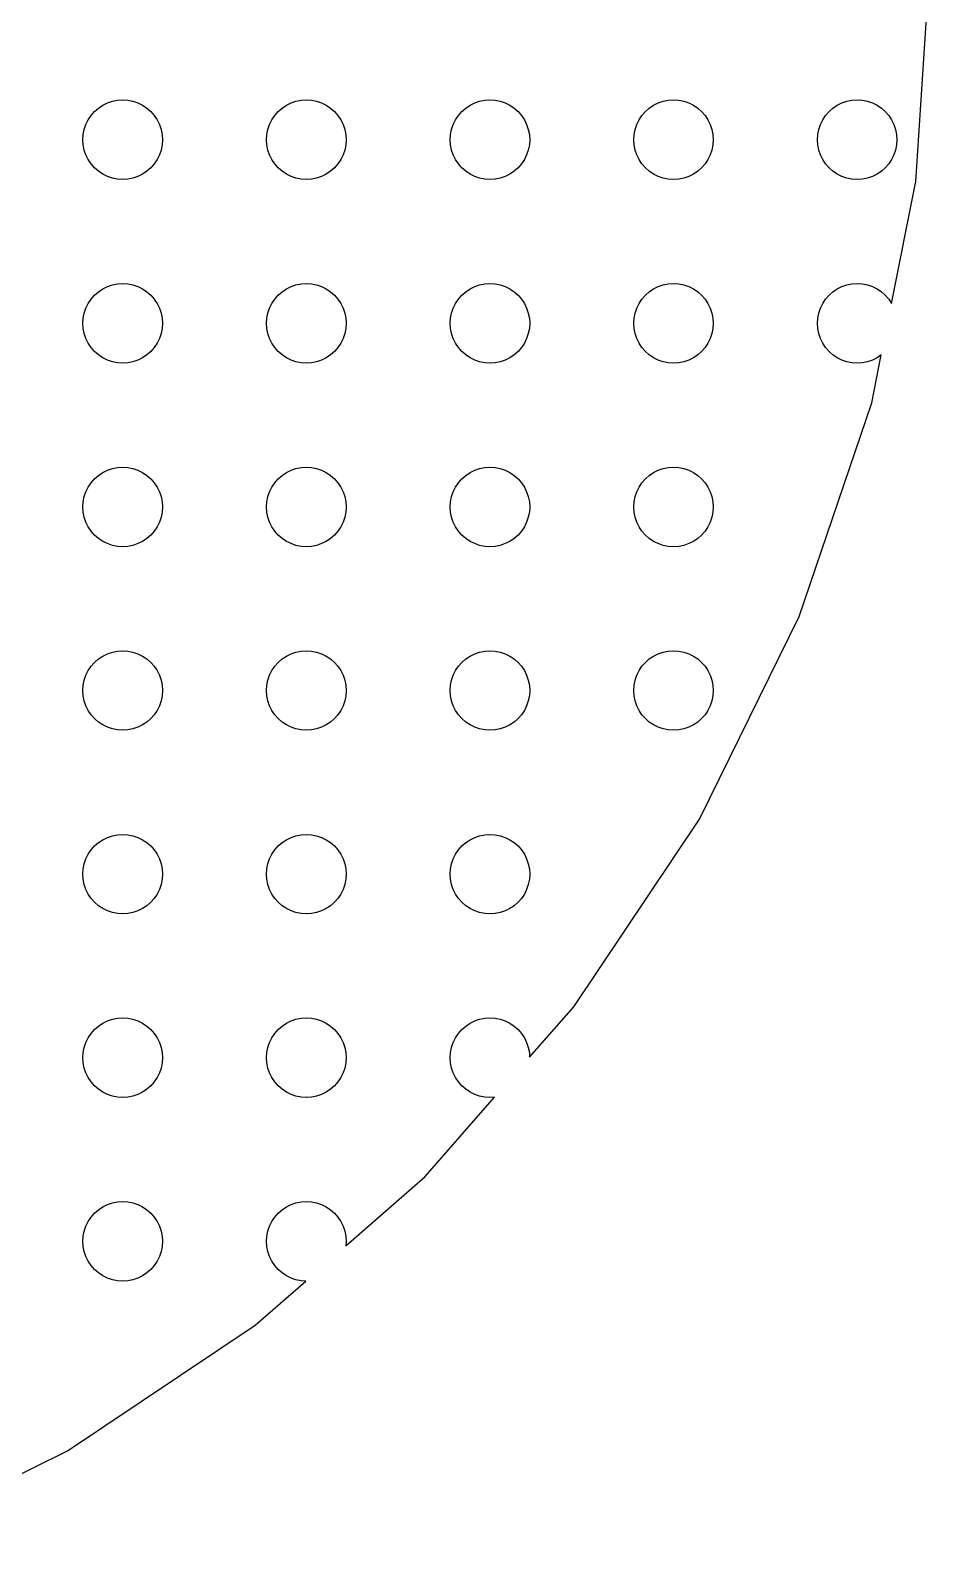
# Model space of a CAD drawing. Header units: metres. Extents: x -141 to 141, y -141 to 141.
# Drawn here: x 67.5 to 141, y -130.3 to -6.1 of the extents above; entities that cross this region are included whole.
import ezdxf

# ---------------------------------------------------------------- set-up
doc = ezdxf.new("R2010")
doc.units = ezdxf.units.M

msp = doc.modelspace()

# ---------------------------------------------------------------- linework, layer by layer
for p, q in [((139.794, -18.4042), (141, 0)), ((73.0215, -12.4216), (73.375, -12.1854)), ((73.375, -12.1854), (73.7563, -11.9974)), ((73.7563, -11.9974), (74.1588, -11.8607)), ((74.1588, -11.8607), (74.5758, -11.7778)), ((74.5758, -11.7778), (75, -11.75)), ((75, -11.75), (75.4242, -11.7778)), ((75.4242, -11.7778), (75.8412, -11.8607)), ((75.8412, -11.8607), (76.2437, -11.9974)), ((76.2437, -11.9974), (76.625, -12.1854)), ((76.625, -12.1854), (76.9785, -12.4216)), ((88.0215, -12.4216), (88.375, -12.1854)), ((88.375, -12.1854), (88.7563, -11.9974)), ((88.7563, -11.9974), (89.1588, -11.8607)), ((89.1588, -11.8607), (89.5758, -11.7778)), ((89.5758, -11.7778), (90, -11.75)), ((90, -11.75), (90.4242, -11.7778)), ((90.4242, -11.7778), (90.8412, -11.8607)), ((90.8412, -11.8607), (91.2437, -11.9974)), ((91.2437, -11.9974), (91.625, -12.1854)), ((91.625, -12.1854), (91.9785, -12.4216)), ((103.022, -12.4216), (103.375, -12.1854)), ((103.375, -12.1854), (103.756, -11.9974)), ((103.756, -11.9974), (104.159, -11.8607)), ((104.159, -11.8607), (104.576, -11.7778)), ((104.576, -11.7778), (105, -11.75)), ((105, -11.75), (105.424, -11.7778)), ((105.424, -11.7778), (105.841, -11.8607)), ((105.841, -11.8607), (106.244, -11.9974)), ((106.244, -11.9974), (106.625, -12.1854)), ((106.625, -12.1854), (106.978, -12.4216)), ((118.022, -12.4216), (118.375, -12.1854)), ((118.375, -12.1854), (118.756, -11.9974)), ((118.756, -11.9974), (119.159, -11.8607)), ((119.159, -11.8607), (119.576, -11.7778)), ((119.576, -11.7778), (120, -11.75)), ((120, -11.75), (120.424, -11.7778)), ((120.424, -11.7778), (120.841, -11.8607)), ((120.841, -11.8607), (121.244, -11.9974)), ((121.244, -11.9974), (121.625, -12.1854)), ((121.625, -12.1854), (121.978, -12.4216)), ((133.022, -12.4216), (133.375, -12.1854)), ((133.375, -12.1854), (133.756, -11.9974)), ((133.756, -11.9974), (134.159, -11.8607)), ((134.159, -11.8607), (134.576, -11.7778)), ((134.576, -11.7778), (135, -11.75)), ((135, -11.75), (135.424, -11.7778)), ((135.424, -11.7778), (135.841, -11.8607)), ((135.841, -11.8607), (136.244, -11.9974)), ((136.244, -11.9974), (136.625, -12.1854)), ((136.625, -12.1854), (136.978, -12.4216)), ((71.9974, -13.7563), (72.1854, -13.375)), ((72.1854, -13.375), (72.4216, -13.0215)), ((72.4216, -13.0215), (72.7019, -12.7019)), ((72.7019, -12.7019), (73.0215, -12.4216)), ((76.9785, -12.4216), (77.2981, -12.7019)), ((77.2981, -12.7019), (77.5784, -13.0215)), ((77.5784, -13.0215), (77.8146, -13.375)), ((77.8146, -13.375), (78.0026, -13.7563)), ((86.9974, -13.7563), (87.1854, -13.375)), ((87.1854, -13.375), (87.4216, -13.0215)), ((87.4216, -13.0215), (87.7019, -12.7019)), ((87.7019, -12.7019), (88.0215, -12.4216)), ((91.9785, -12.4216), (92.2981, -12.7019)), ((92.2981, -12.7019), (92.5784, -13.0215)), ((92.5784, -13.0215), (92.8146, -13.375)), ((92.8146, -13.375), (93.0026, -13.7563)), ((101.997, -13.7563), (102.185, -13.375)), ((102.185, -13.375), (102.422, -13.0215)), ((102.422, -13.0215), (102.702, -12.7019)), ((102.702, -12.7019), (103.022, -12.4216)), ((106.978, -12.4216), (107.298, -12.7019)), ((107.298, -12.7019), (107.578, -13.0215)), ((107.578, -13.0215), (107.815, -13.375)), ((107.815, -13.375), (108.003, -13.7563)), ((116.997, -13.7563), (117.185, -13.375)), ((117.185, -13.375), (117.422, -13.0215)), ((117.422, -13.0215), (117.702, -12.7019)), ((117.702, -12.7019), (118.022, -12.4216)), ((121.978, -12.4216), (122.298, -12.7019)), ((122.298, -12.7019), (122.578, -13.0215)), ((122.578, -13.0215), (122.815, -13.375)), ((122.815, -13.375), (123.003, -13.7563)), ((131.997, -13.7563), (132.185, -13.375)), ((132.185, -13.375), (132.422, -13.0215)), ((132.422, -13.0215), (132.702, -12.7019)), ((132.702, -12.7019), (133.022, -12.4216)), ((136.978, -12.4216), (137.298, -12.7019)), ((137.298, -12.7019), (137.578, -13.0215)), ((137.578, -13.0215), (137.815, -13.375)), ((137.815, -13.375), (138.003, -13.7563)), ((71.75, -15), (71.7778, -14.5758)), ((71.7778, -14.5758), (71.8607, -14.1588)), ((71.8607, -14.1588), (71.9974, -13.7563)), ((78.0026, -13.7563), (78.1393, -14.1588)), ((78.1393, -14.1588), (78.2222, -14.5758)), ((78.2222, -14.5758), (78.25, -15)), ((86.75, -15), (86.7778, -14.5758)), ((86.7778, -14.5758), (86.8607, -14.1588)), ((86.8607, -14.1588), (86.9974, -13.7563)), ((93.0026, -13.7563), (93.1393, -14.1588)), ((93.1393, -14.1588), (93.2222, -14.5758)), ((93.2222, -14.5758), (93.25, -15)), ((101.75, -15), (101.778, -14.5758)), ((101.778, -14.5758), (101.861, -14.1588)), ((101.861, -14.1588), (101.997, -13.7563)), ((108.003, -13.7563), (108.139, -14.1588)), ((108.139, -14.1588), (108.222, -14.5758)), ((108.222, -14.5758), (108.25, -15)), ((116.75, -15), (116.778, -14.5758)), ((116.778, -14.5758), (116.861, -14.1588)), ((116.861, -14.1588), (116.997, -13.7563)), ((123.003, -13.7563), (123.139, -14.1588)), ((123.139, -14.1588), (123.222, -14.5758)), ((123.222, -14.5758), (123.25, -15)), ((131.75, -15), (131.778, -14.5758)), ((131.778, -14.5758), (131.861, -14.1588)), ((131.861, -14.1588), (131.997, -13.7563)), ((138.003, -13.7563), (138.139, -14.1588)), ((138.139, -14.1588), (138.222, -14.5758)), ((138.222, -14.5758), (138.25, -15)), ((71.7778, -15.4242), (71.75, -15)), ((71.8607, -15.8412), (71.7778, -15.4242)), ((71.9974, -16.2437), (71.8607, -15.8412)), ((78.1393, -15.8412), (78.0026, -16.2437)), ((78.2222, -15.4242), (78.1393, -15.8412)), ((78.25, -15), (78.2222, -15.4242)), ((86.7778, -15.4242), (86.75, -15)), ((86.8607, -15.8412), (86.7778, -15.4242)), ((86.9974, -16.2437), (86.8607, -15.8412)), ((93.1393, -15.8412), (93.0026, -16.2437)), ((93.2222, -15.4242), (93.1393, -15.8412)), ((93.25, -15), (93.2222, -15.4242)), ((101.778, -15.4242), (101.75, -15)), ((101.861, -15.8412), (101.778, -15.4242)), ((101.997, -16.2437), (101.861, -15.8412)), ((108.139, -15.8412), (108.003, -16.2437)), ((108.222, -15.4242), (108.139, -15.8412)), ((108.25, -15), (108.222, -15.4242)), ((116.778, -15.4242), (116.75, -15)), ((116.861, -15.8412), (116.778, -15.4242)), ((116.997, -16.2437), (116.861, -15.8412)), ((123.139, -15.8412), (123.003, -16.2437)), ((123.222, -15.4242), (123.139, -15.8412)), ((123.25, -15), (123.222, -15.4242)), ((131.778, -15.4242), (131.75, -15)), ((131.861, -15.8412), (131.778, -15.4242)), ((131.997, -16.2437), (131.861, -15.8412)), ((138.139, -15.8412), (138.003, -16.2437)), ((138.222, -15.4242), (138.139, -15.8412)), ((138.25, -15), (138.222, -15.4242)), ((72.1854, -16.625), (71.9974, -16.2437)), ((72.4216, -16.9785), (72.1854, -16.625)), ((72.7019, -17.2981), (72.4216, -16.9785)), ((73.0215, -17.5784), (72.7019, -17.2981)), ((77.2981, -17.2981), (76.9785, -17.5784)), ((77.5784, -16.9785), (77.2981, -17.2981)), ((77.8146, -16.625), (77.5784, -16.9785)), ((78.0026, -16.2437), (77.8146, -16.625)), ((87.1854, -16.625), (86.9974, -16.2437)), ((87.4216, -16.9785), (87.1854, -16.625)), ((87.7019, -17.2981), (87.4216, -16.9785)), ((88.0215, -17.5784), (87.7019, -17.2981)), ((92.2981, -17.2981), (91.9785, -17.5784)), ((92.5784, -16.9785), (92.2981, -17.2981)), ((92.8146, -16.625), (92.5784, -16.9785)), ((93.0026, -16.2437), (92.8146, -16.625)), ((102.185, -16.625), (101.997, -16.2437)), ((102.422, -16.9785), (102.185, -16.625)), ((102.702, -17.2981), (102.422, -16.9785)), ((103.022, -17.5784), (102.702, -17.2981)), ((107.298, -17.2981), (106.978, -17.5784)), ((107.578, -16.9785), (107.298, -17.2981)), ((107.815, -16.625), (107.578, -16.9785)), ((108.003, -16.2437), (107.815, -16.625)), ((117.185, -16.625), (116.997, -16.2437)), ((117.422, -16.9785), (117.185, -16.625)), ((117.702, -17.2981), (117.422, -16.9785)), ((118.022, -17.5784), (117.702, -17.2981)), ((122.298, -17.2981), (121.978, -17.5784)), ((122.578, -16.9785), (122.298, -17.2981)), ((122.815, -16.625), (122.578, -16.9785)), ((123.003, -16.2437), (122.815, -16.625)), ((132.185, -16.625), (131.997, -16.2437)), ((132.422, -16.9785), (132.185, -16.625)), ((132.702, -17.2981), (132.422, -16.9785)), ((133.022, -17.5784), (132.702, -17.2981)), ((137.298, -17.2981), (136.978, -17.5784)), ((137.578, -16.9785), (137.298, -17.2981)), ((137.815, -16.625), (137.578, -16.9785)), ((138.003, -16.2437), (137.815, -16.625)), ((73.375, -17.8146), (73.0215, -17.5784)), ((73.7563, -18.0026), (73.375, -17.8146)), ((74.1588, -18.1393), (73.7563, -18.0026)), ((74.5758, -18.2222), (74.1588, -18.1393)), ((75, -18.25), (74.5758, -18.2222)), ((75.4242, -18.2222), (75, -18.25)), ((75.8412, -18.1393), (75.4242, -18.2222)), ((76.2437, -18.0026), (75.8412, -18.1393)), ((76.625, -17.8146), (76.2437, -18.0026)), ((76.9785, -17.5784), (76.625, -17.8146)), ((88.375, -17.8146), (88.0215, -17.5784)), ((88.7563, -18.0026), (88.375, -17.8146)), ((89.1588, -18.1393), (88.7563, -18.0026)), ((89.5758, -18.2222), (89.1588, -18.1393)), ((90, -18.25), (89.5758, -18.2222)), ((90.4242, -18.2222), (90, -18.25)), ((90.8412, -18.1393), (90.4242, -18.2222)), ((91.2437, -18.0026), (90.8412, -18.1393)), ((91.625, -17.8146), (91.2437, -18.0026)), ((91.9785, -17.5784), (91.625, -17.8146)), ((103.375, -17.8146), (103.022, -17.5784)), ((103.756, -18.0026), (103.375, -17.8146)), ((104.159, -18.1393), (103.756, -18.0026)), ((104.576, -18.2222), (104.159, -18.1393)), ((105, -18.25), (104.576, -18.2222)), ((105.424, -18.2222), (105, -18.25)), ((105.841, -18.1393), (105.424, -18.2222)), ((106.244, -18.0026), (105.841, -18.1393)), ((106.625, -17.8146), (106.244, -18.0026)), ((106.978, -17.5784), (106.625, -17.8146)), ((118.375, -17.8146), (118.022, -17.5784)), ((118.756, -18.0026), (118.375, -17.8146)), ((119.159, -18.1393), (118.756, -18.0026)), ((119.576, -18.2222), (119.159, -18.1393)), ((120, -18.25), (119.576, -18.2222)), ((120.424, -18.2222), (120, -18.25)), ((120.841, -18.1393), (120.424, -18.2222)), ((121.244, -18.0026), (120.841, -18.1393)), ((121.625, -17.8146), (121.244, -18.0026)), ((121.978, -17.5784), (121.625, -17.8146)), ((133.375, -17.8146), (133.022, -17.5784)), ((133.756, -18.0026), (133.375, -17.8146)), ((134.159, -18.1393), (133.756, -18.0026)), ((134.576, -18.2222), (134.159, -18.1393)), ((135, -18.25), (134.576, -18.2222)), ((135.424, -18.2222), (135, -18.25)), ((135.841, -18.1393), (135.424, -18.2222)), ((136.244, -18.0026), (135.841, -18.1393)), ((136.625, -17.8146), (136.244, -18.0026)), ((136.978, -17.5784), (136.625, -17.8146)), ((137.811, -28.3702), (139.794, -18.4042)), ((73.0215, -27.4216), (73.375, -27.1854)), ((73.375, -27.1854), (73.7563, -26.9974)), ((73.7563, -26.9974), (74.1588, -26.8607)), ((74.1588, -26.8607), (74.5758, -26.7778)), ((74.5758, -26.7778), (75, -26.75)), ((75, -26.75), (75.4242, -26.7778)), ((75.4242, -26.7778), (75.8412, -26.8607)), ((75.8412, -26.8607), (76.2437, -26.9974)), ((76.2437, -26.9974), (76.625, -27.1854)), ((76.625, -27.1854), (76.9785, -27.4216)), ((88.0215, -27.4216), (88.375, -27.1854)), ((88.375, -27.1854), (88.7563, -26.9974)), ((88.7563, -26.9974), (89.1588, -26.8607)), ((89.1588, -26.8607), (89.5758, -26.7778)), ((89.5758, -26.7778), (90, -26.75)), ((90, -26.75), (90.4242, -26.7778)), ((90.4242, -26.7778), (90.8412, -26.8607)), ((90.8412, -26.8607), (91.2437, -26.9974)), ((91.2437, -26.9974), (91.625, -27.1854)), ((91.625, -27.1854), (91.9785, -27.4216)), ((103.022, -27.4216), (103.375, -27.1854)), ((103.375, -27.1854), (103.756, -26.9974)), ((103.756, -26.9974), (104.159, -26.8607)), ((104.159, -26.8607), (104.576, -26.7778)), ((104.576, -26.7778), (105, -26.75)), ((105, -26.75), (105.424, -26.7778)), ((105.424, -26.7778), (105.841, -26.8607)), ((105.841, -26.8607), (106.244, -26.9974)), ((106.244, -26.9974), (106.625, -27.1854)), ((106.625, -27.1854), (106.978, -27.4216)), ((118.022, -27.4216), (118.375, -27.1854)), ((118.375, -27.1854), (118.756, -26.9974)), ((118.756, -26.9974), (119.159, -26.8607)), ((119.159, -26.8607), (119.576, -26.7778)), ((119.576, -26.7778), (120, -26.75)), ((120, -26.75), (120.424, -26.7778)), ((120.424, -26.7778), (120.841, -26.8607)), ((120.841, -26.8607), (121.244, -26.9974)), ((121.244, -26.9974), (121.625, -27.1854)), ((121.625, -27.1854), (121.978, -27.4216)), ((133.022, -27.4216), (133.375, -27.1854)), ((133.375, -27.1854), (133.756, -26.9974)), ((133.756, -26.9974), (134.159, -26.8607)), ((134.159, -26.8607), (134.576, -26.7778)), ((134.576, -26.7778), (135, -26.75)), ((135, -26.75), (135.424, -26.7778)), ((135.424, -26.7778), (135.841, -26.8607)), ((135.841, -26.8607), (136.244, -26.9974)), ((136.244, -26.9974), (136.625, -27.1854)), ((136.625, -27.1854), (136.978, -27.4216)), ((71.9974, -28.7563), (72.1854, -28.375)), ((72.1854, -28.375), (72.4216, -28.0215)), ((72.4216, -28.0215), (72.7019, -27.7019)), ((72.7019, -27.7019), (73.0215, -27.4216)), ((76.9785, -27.4216), (77.2981, -27.7019)), ((77.2981, -27.7019), (77.5784, -28.0215)), ((77.5784, -28.0215), (77.8146, -28.375)), ((77.8146, -28.375), (78.0026, -28.7563)), ((86.9974, -28.7563), (87.1854, -28.375)), ((87.1854, -28.375), (87.4216, -28.0215)), ((87.4216, -28.0215), (87.7019, -27.7019)), ((87.7019, -27.7019), (88.0215, -27.4216)), ((91.9785, -27.4216), (92.2981, -27.7019)), ((92.2981, -27.7019), (92.5784, -28.0215)), ((92.5784, -28.0215), (92.8146, -28.375)), ((92.8146, -28.375), (93.0026, -28.7563)), ((101.997, -28.7563), (102.185, -28.375)), ((102.185, -28.375), (102.422, -28.0215)), ((102.422, -28.0215), (102.702, -27.7019)), ((102.702, -27.7019), (103.022, -27.4216)), ((106.978, -27.4216), (107.298, -27.7019)), ((107.298, -27.7019), (107.578, -28.0215)), ((107.578, -28.0215), (107.815, -28.375)), ((107.815, -28.375), (108.003, -28.7563)), ((116.997, -28.7563), (117.185, -28.375)), ((117.185, -28.375), (117.422, -28.0215)), ((117.422, -28.0215), (117.702, -27.7019)), ((117.702, -27.7019), (118.022, -27.4216)), ((121.978, -27.4216), (122.298, -27.7019)), ((122.298, -27.7019), (122.578, -28.0215)), ((122.578, -28.0215), (122.815, -28.375)), ((122.815, -28.375), (123.003, -28.7563)), ((131.997, -28.7563), (132.185, -28.375)), ((132.185, -28.375), (132.422, -28.0215)), ((132.422, -28.0215), (132.702, -27.7019)), ((132.702, -27.7019), (133.022, -27.4216)), ((136.978, -27.4216), (137.298, -27.7019)), ((137.298, -27.7019), (137.578, -28.0215)), ((137.578, -28.0215), (137.811, -28.3702)), ((71.75, -30), (71.7778, -29.5758)), ((71.7778, -29.5758), (71.8607, -29.1588)), ((71.8607, -29.1588), (71.9974, -28.7563)), ((78.0026, -28.7563), (78.1393, -29.1588)), ((78.1393, -29.1588), (78.2222, -29.5758)), ((78.2222, -29.5758), (78.25, -30)), ((86.75, -30), (86.7778, -29.5758)), ((86.7778, -29.5758), (86.8607, -29.1588)), ((86.8607, -29.1588), (86.9974, -28.7563)), ((93.0026, -28.7563), (93.1393, -29.1588)), ((93.1393, -29.1588), (93.2222, -29.5758)), ((93.2222, -29.5758), (93.25, -30)), ((101.75, -30), (101.778, -29.5758)), ((101.778, -29.5758), (101.861, -29.1588)), ((101.861, -29.1588), (101.997, -28.7563)), ((108.003, -28.7563), (108.139, -29.1588)), ((108.139, -29.1588), (108.222, -29.5758)), ((108.222, -29.5758), (108.25, -30)), ((116.75, -30), (116.778, -29.5758)), ((116.778, -29.5758), (116.861, -29.1588)), ((116.861, -29.1588), (116.997, -28.7563)), ((123.003, -28.7563), (123.139, -29.1588)), ((123.139, -29.1588), (123.222, -29.5758)), ((123.222, -29.5758), (123.25, -30)), ((131.75, -30), (131.778, -29.5758)), ((131.778, -29.5758), (131.861, -29.1588)), ((131.861, -29.1588), (131.997, -28.7563)), ((71.7778, -30.4242), (71.75, -30)), ((71.8607, -30.8412), (71.7778, -30.4242)), ((71.9974, -31.2437), (71.8607, -30.8412)), ((78.1393, -30.8412), (78.0026, -31.2437)), ((78.2222, -30.4242), (78.1393, -30.8412)), ((78.25, -30), (78.2222, -30.4242)), ((86.7778, -30.4242), (86.75, -30)), ((86.8607, -30.8412), (86.7778, -30.4242)), ((86.9974, -31.2437), (86.8607, -30.8412)), ((93.1393, -30.8412), (93.0026, -31.2437)), ((93.2222, -30.4242), (93.1393, -30.8412)), ((93.25, -30), (93.2222, -30.4242)), ((101.778, -30.4242), (101.75, -30)), ((101.861, -30.8412), (101.778, -30.4242)), ((101.997, -31.2437), (101.861, -30.8412)), ((108.139, -30.8412), (108.003, -31.2437)), ((108.222, -30.4242), (108.139, -30.8412)), ((108.25, -30), (108.222, -30.4242)), ((116.778, -30.4242), (116.75, -30)), ((116.861, -30.8412), (116.778, -30.4242)), ((116.997, -31.2437), (116.861, -30.8412)), ((123.139, -30.8412), (123.003, -31.2437)), ((123.222, -30.4242), (123.139, -30.8412)), ((123.25, -30), (123.222, -30.4242)), ((131.778, -30.4242), (131.75, -30)), ((131.861, -30.8412), (131.778, -30.4242)), ((131.997, -31.2437), (131.861, -30.8412)), ((72.1854, -31.625), (71.9974, -31.2437)), ((72.4216, -31.9785), (72.1854, -31.625)), ((72.7019, -32.2981), (72.4216, -31.9785)), ((77.5784, -31.9785), (77.2981, -32.2981)), ((77.8146, -31.625), (77.5784, -31.9785)), ((78.0026, -31.2437), (77.8146, -31.625)), ((87.1854, -31.625), (86.9974, -31.2437)), ((87.4216, -31.9785), (87.1854, -31.625)), ((87.7019, -32.2981), (87.4216, -31.9785)), ((92.5784, -31.9785), (92.2981, -32.2981)), ((92.8146, -31.625), (92.5784, -31.9785)), ((93.0026, -31.2437), (92.8146, -31.625)), ((102.185, -31.625), (101.997, -31.2437)), ((102.422, -31.9785), (102.185, -31.625)), ((102.702, -32.2981), (102.422, -31.9785)), ((107.578, -31.9785), (107.298, -32.2981)), ((107.815, -31.625), (107.578, -31.9785)), ((108.003, -31.2437), (107.815, -31.625)), ((117.185, -31.625), (116.997, -31.2437)), ((117.422, -31.9785), (117.185, -31.625)), ((117.702, -32.2981), (117.422, -31.9785)), ((122.578, -31.9785), (122.298, -32.2981)), ((122.815, -31.625), (122.578, -31.9785)), ((123.003, -31.2437), (122.815, -31.625)), ((132.185, -31.625), (131.997, -31.2437)), ((132.422, -31.9785), (132.185, -31.625)), ((132.702, -32.2981), (132.422, -31.9785)), ((73.0215, -32.5784), (72.7019, -32.2981)), ((73.375, -32.8146), (73.0215, -32.5784)), ((73.7563, -33.0026), (73.375, -32.8146)), ((74.1588, -33.1393), (73.7563, -33.0026)), ((74.5758, -33.2222), (74.1588, -33.1393)), ((75, -33.25), (74.5758, -33.2222)), ((75.4242, -33.2222), (75, -33.25)), ((75.8412, -33.1393), (75.4242, -33.2222)), ((76.2437, -33.0026), (75.8412, -33.1393)), ((76.625, -32.8146), (76.2437, -33.0026)), ((76.9785, -32.5784), (76.625, -32.8146)), ((77.2981, -32.2981), (76.9785, -32.5784)), ((88.0215, -32.5784), (87.7019, -32.2981)), ((88.375, -32.8146), (88.0215, -32.5784)), ((88.7563, -33.0026), (88.375, -32.8146)), ((89.1588, -33.1393), (88.7563, -33.0026)), ((89.5758, -33.2222), (89.1588, -33.1393)), ((90, -33.25), (89.5758, -33.2222)), ((90.4242, -33.2222), (90, -33.25)), ((90.8412, -33.1393), (90.4242, -33.2222)), ((91.2437, -33.0026), (90.8412, -33.1393)), ((91.625, -32.8146), (91.2437, -33.0026)), ((91.9785, -32.5784), (91.625, -32.8146)), ((92.2981, -32.2981), (91.9785, -32.5784)), ((103.022, -32.5784), (102.702, -32.2981)), ((103.375, -32.8146), (103.022, -32.5784)), ((103.756, -33.0026), (103.375, -32.8146)), ((104.159, -33.1393), (103.756, -33.0026)), ((104.576, -33.2222), (104.159, -33.1393)), ((105, -33.25), (104.576, -33.2222)), ((105.424, -33.2222), (105, -33.25)), ((105.841, -33.1393), (105.424, -33.2222)), ((106.244, -33.0026), (105.841, -33.1393)), ((106.625, -32.8146), (106.244, -33.0026)), ((106.978, -32.5784), (106.625, -32.8146)), ((107.298, -32.2981), (106.978, -32.5784)), ((118.022, -32.5784), (117.702, -32.2981)), ((118.375, -32.8146), (118.022, -32.5784)), ((118.756, -33.0026), (118.375, -32.8146)), ((119.159, -33.1393), (118.756, -33.0026)), ((119.576, -33.2222), (119.159, -33.1393)), ((120, -33.25), (119.576, -33.2222)), ((120.424, -33.2222), (120, -33.25)), ((120.841, -33.1393), (120.424, -33.2222)), ((121.244, -33.0026), (120.841, -33.1393)), ((121.625, -32.8146), (121.244, -33.0026)), ((121.978, -32.5784), (121.625, -32.8146)), ((122.298, -32.2981), (121.978, -32.5784)), ((133.022, -32.5784), (132.702, -32.2981)), ((133.375, -32.8146), (133.022, -32.5784)), ((133.756, -33.0026), (133.375, -32.8146)), ((134.159, -33.1393), (133.756, -33.0026)), ((134.576, -33.2222), (134.159, -33.1393)), ((135, -33.25), (134.576, -33.2222)), ((135.424, -33.2222), (135, -33.25)), ((135.841, -33.1393), (135.424, -33.2222)), ((136.244, -33.0026), (135.841, -33.1393)), ((136.196, -36.4935), (136.974, -32.5816)), ((136.625, -32.8146), (136.244, -33.0026)), ((136.974, -32.5816), (136.625, -32.8146)), ((130.267, -53.9584), (136.196, -36.4935)), ((73.0215, -42.4216), (73.375, -42.1854)), ((73.375, -42.1854), (73.7563, -41.9974)), ((73.7563, -41.9974), (74.1588, -41.8607)), ((74.1588, -41.8607), (74.5758, -41.7778)), ((74.5758, -41.7778), (75, -41.75)), ((75, -41.75), (75.4242, -41.7778)), ((75.4242, -41.7778), (75.8412, -41.8607)), ((75.8412, -41.8607), (76.2437, -41.9974)), ((76.2437, -41.9974), (76.625, -42.1854)), ((76.625, -42.1854), (76.9785, -42.4216)), ((88.0215, -42.4216), (88.375, -42.1854)), ((88.375, -42.1854), (88.7563, -41.9974)), ((88.7563, -41.9974), (89.1588, -41.8607)), ((89.1588, -41.8607), (89.5758, -41.7778)), ((89.5758, -41.7778), (90, -41.75)), ((90, -41.75), (90.4242, -41.7778)), ((90.4242, -41.7778), (90.8412, -41.8607)), ((90.8412, -41.8607), (91.2437, -41.9974)), ((91.2437, -41.9974), (91.625, -42.1854)), ((91.625, -42.1854), (91.9785, -42.4216)), ((103.022, -42.4216), (103.375, -42.1854)), ((103.375, -42.1854), (103.756, -41.9974)), ((103.756, -41.9974), (104.159, -41.8607)), ((104.159, -41.8607), (104.576, -41.7778)), ((104.576, -41.7778), (105, -41.75)), ((105, -41.75), (105.424, -41.7778)), ((105.424, -41.7778), (105.841, -41.8607)), ((105.841, -41.8607), (106.244, -41.9974)), ((106.244, -41.9974), (106.625, -42.1854)), ((106.625, -42.1854), (106.978, -42.4216)), ((118.022, -42.4216), (118.375, -42.1854)), ((118.375, -42.1854), (118.756, -41.9974)), ((118.756, -41.9974), (119.159, -41.8607)), ((119.159, -41.8607), (119.576, -41.7778)), ((119.576, -41.7778), (120, -41.75)), ((120, -41.75), (120.424, -41.7778)), ((120.424, -41.7778), (120.841, -41.8607)), ((120.841, -41.8607), (121.244, -41.9974)), ((121.244, -41.9974), (121.625, -42.1854)), ((121.625, -42.1854), (121.978, -42.4216)), ((71.9974, -43.7563), (72.1854, -43.375)), ((72.1854, -43.375), (72.4216, -43.0215)), ((72.4216, -43.0215), (72.7019, -42.7019)), ((72.7019, -42.7019), (73.0215, -42.4216)), ((76.9785, -42.4216), (77.2981, -42.7019)), ((77.2981, -42.7019), (77.5784, -43.0215)), ((77.5784, -43.0215), (77.8146, -43.375)), ((77.8146, -43.375), (78.0026, -43.7563)), ((86.9974, -43.7563), (87.1854, -43.375)), ((87.1854, -43.375), (87.4216, -43.0215)), ((87.4216, -43.0215), (87.7019, -42.7019)), ((87.7019, -42.7019), (88.0215, -42.4216)), ((91.9785, -42.4216), (92.2981, -42.7019)), ((92.2981, -42.7019), (92.5784, -43.0215)), ((92.5784, -43.0215), (92.8146, -43.375)), ((92.8146, -43.375), (93.0026, -43.7563)), ((101.997, -43.7563), (102.185, -43.375)), ((102.185, -43.375), (102.422, -43.0215)), ((102.422, -43.0215), (102.702, -42.7019)), ((102.702, -42.7019), (103.022, -42.4216)), ((106.978, -42.4216), (107.298, -42.7019)), ((107.298, -42.7019), (107.578, -43.0215)), ((107.578, -43.0215), (107.815, -43.375)), ((107.815, -43.375), (108.003, -43.7563)), ((116.997, -43.7563), (117.185, -43.375)), ((117.185, -43.375), (117.422, -43.0215)), ((117.422, -43.0215), (117.702, -42.7019)), ((117.702, -42.7019), (118.022, -42.4216)), ((121.978, -42.4216), (122.298, -42.7019)), ((122.298, -42.7019), (122.578, -43.0215)), ((122.578, -43.0215), (122.815, -43.375)), ((122.815, -43.375), (123.003, -43.7563)), ((71.75, -45), (71.7778, -44.5758)), ((71.7778, -44.5758), (71.8607, -44.1588)), ((71.8607, -44.1588), (71.9974, -43.7563)), ((78.0026, -43.7563), (78.1393, -44.1588)), ((78.1393, -44.1588), (78.2222, -44.5758)), ((78.2222, -44.5758), (78.25, -45)), ((86.75, -45), (86.7778, -44.5758)), ((86.7778, -44.5758), (86.8607, -44.1588)), ((86.8607, -44.1588), (86.9974, -43.7563)), ((93.0026, -43.7563), (93.1393, -44.1588)), ((93.1393, -44.1588), (93.2222, -44.5758)), ((93.2222, -44.5758), (93.25, -45)), ((101.75, -45), (101.778, -44.5758)), ((101.778, -44.5758), (101.861, -44.1588)), ((101.861, -44.1588), (101.997, -43.7563)), ((108.003, -43.7563), (108.139, -44.1588)), ((108.139, -44.1588), (108.222, -44.5758)), ((108.222, -44.5758), (108.25, -45)), ((116.75, -45), (116.778, -44.5758)), ((116.778, -44.5758), (116.861, -44.1588)), ((116.861, -44.1588), (116.997, -43.7563)), ((123.003, -43.7563), (123.139, -44.1588)), ((123.139, -44.1588), (123.222, -44.5758)), ((123.222, -44.5758), (123.25, -45)), ((71.7778, -45.4242), (71.75, -45)), ((71.8607, -45.8412), (71.7778, -45.4242)), ((71.9974, -46.2437), (71.8607, -45.8412)), ((78.1393, -45.8412), (78.0026, -46.2437)), ((78.2222, -45.4242), (78.1393, -45.8412)), ((78.25, -45), (78.2222, -45.4242)), ((86.7778, -45.4242), (86.75, -45)), ((86.8607, -45.8412), (86.7778, -45.4242)), ((86.9974, -46.2437), (86.8607, -45.8412)), ((93.1393, -45.8412), (93.0026, -46.2437)), ((93.2222, -45.4242), (93.1393, -45.8412)), ((93.25, -45), (93.2222, -45.4242)), ((101.778, -45.4242), (101.75, -45)), ((101.861, -45.8412), (101.778, -45.4242)), ((101.997, -46.2437), (101.861, -45.8412)), ((108.139, -45.8412), (108.003, -46.2437)), ((108.222, -45.4242), (108.139, -45.8412)), ((108.25, -45), (108.222, -45.4242)), ((116.778, -45.4242), (116.75, -45)), ((116.861, -45.8412), (116.778, -45.4242)), ((116.997, -46.2437), (116.861, -45.8412)), ((123.139, -45.8412), (123.003, -46.2437)), ((123.222, -45.4242), (123.139, -45.8412)), ((123.25, -45), (123.222, -45.4242)), ((72.1854, -46.625), (71.9974, -46.2437)), ((72.4216, -46.9785), (72.1854, -46.625)), ((72.7019, -47.2981), (72.4216, -46.9785)), ((77.5784, -46.9785), (77.2981, -47.2981)), ((77.8146, -46.625), (77.5784, -46.9785)), ((78.0026, -46.2437), (77.8146, -46.625)), ((87.1854, -46.625), (86.9974, -46.2437)), ((87.4216, -46.9785), (87.1854, -46.625)), ((87.7019, -47.2981), (87.4216, -46.9785)), ((92.5784, -46.9785), (92.2981, -47.2981)), ((92.8146, -46.625), (92.5784, -46.9785)), ((93.0026, -46.2437), (92.8146, -46.625)), ((102.185, -46.625), (101.997, -46.2437)), ((102.422, -46.9785), (102.185, -46.625)), ((102.702, -47.2981), (102.422, -46.9785)), ((107.578, -46.9785), (107.298, -47.2981)), ((107.815, -46.625), (107.578, -46.9785)), ((108.003, -46.2437), (107.815, -46.625)), ((117.185, -46.625), (116.997, -46.2437)), ((117.422, -46.9785), (117.185, -46.625)), ((117.702, -47.2981), (117.422, -46.9785)), ((122.578, -46.9785), (122.298, -47.2981)), ((122.815, -46.625), (122.578, -46.9785)), ((123.003, -46.2437), (122.815, -46.625)), ((73.0215, -47.5784), (72.7019, -47.2981)), ((73.375, -47.8146), (73.0215, -47.5784)), ((73.7563, -48.0026), (73.375, -47.8146)), ((74.1588, -48.1393), (73.7563, -48.0026)), ((74.5758, -48.2222), (74.1588, -48.1393)), ((75, -48.25), (74.5758, -48.2222)), ((75.4242, -48.2222), (75, -48.25)), ((75.8412, -48.1393), (75.4242, -48.2222)), ((76.2437, -48.0026), (75.8412, -48.1393)), ((76.625, -47.8146), (76.2437, -48.0026)), ((76.9785, -47.5784), (76.625, -47.8146)), ((77.2981, -47.2981), (76.9785, -47.5784)), ((88.0215, -47.5784), (87.7019, -47.2981)), ((88.375, -47.8146), (88.0215, -47.5784)), ((88.7563, -48.0026), (88.375, -47.8146)), ((89.1588, -48.1393), (88.7563, -48.0026)), ((89.5758, -48.2222), (89.1588, -48.1393)), ((90, -48.25), (89.5758, -48.2222)), ((90.4242, -48.2222), (90, -48.25)), ((90.8412, -48.1393), (90.4242, -48.2222)), ((91.2437, -48.0026), (90.8412, -48.1393)), ((91.625, -47.8146), (91.2437, -48.0026)), ((91.9785, -47.5784), (91.625, -47.8146)), ((92.2981, -47.2981), (91.9785, -47.5784)), ((103.022, -47.5784), (102.702, -47.2981)), ((103.375, -47.8146), (103.022, -47.5784)), ((103.756, -48.0026), (103.375, -47.8146)), ((104.159, -48.1393), (103.756, -48.0026)), ((104.576, -48.2222), (104.159, -48.1393)), ((105, -48.25), (104.576, -48.2222)), ((105.424, -48.2222), (105, -48.25)), ((105.841, -48.1393), (105.424, -48.2222)), ((106.244, -48.0026), (105.841, -48.1393)), ((106.625, -47.8146), (106.244, -48.0026)), ((106.978, -47.5784), (106.625, -47.8146)), ((107.298, -47.2981), (106.978, -47.5784)), ((118.022, -47.5784), (117.702, -47.2981)), ((118.375, -47.8146), (118.022, -47.5784)), ((118.756, -48.0026), (118.375, -47.8146)), ((119.159, -48.1393), (118.756, -48.0026)), ((119.576, -48.2222), (119.159, -48.1393)), ((120, -48.25), (119.576, -48.2222)), ((120.424, -48.2222), (120, -48.25)), ((120.841, -48.1393), (120.424, -48.2222)), ((121.244, -48.0026), (120.841, -48.1393)), ((121.625, -47.8146), (121.244, -48.0026)), ((121.978, -47.5784), (121.625, -47.8146)), ((122.298, -47.2981), (121.978, -47.5784)), ((122.11, -70.5), (130.267, -53.9584)), ((73.375, -57.1854), (73.7563, -56.9974)), ((73.7563, -56.9974), (74.1588, -56.8607)), ((74.1588, -56.8607), (74.5758, -56.7778)), ((74.5758, -56.7778), (75, -56.75)), ((75, -56.75), (75.4242, -56.7778)), ((75.4242, -56.7778), (75.8412, -56.8607)), ((75.8412, -56.8607), (76.2437, -56.9974)), ((76.2437, -56.9974), (76.625, -57.1854)), ((88.375, -57.1854), (88.7563, -56.9974)), ((88.7563, -56.9974), (89.1588, -56.8607)), ((89.1588, -56.8607), (89.5758, -56.7778)), ((89.5758, -56.7778), (90, -56.75)), ((90, -56.75), (90.4242, -56.7778)), ((90.4242, -56.7778), (90.8412, -56.8607)), ((90.8412, -56.8607), (91.2437, -56.9974)), ((91.2437, -56.9974), (91.625, -57.1854)), ((103.375, -57.1854), (103.756, -56.9974)), ((103.756, -56.9974), (104.159, -56.8607)), ((104.159, -56.8607), (104.576, -56.7778)), ((104.576, -56.7778), (105, -56.75)), ((105, -56.75), (105.424, -56.7778)), ((105.424, -56.7778), (105.841, -56.8607)), ((105.841, -56.8607), (106.244, -56.9974)), ((106.244, -56.9974), (106.625, -57.1854)), ((118.375, -57.1854), (118.756, -56.9974)), ((118.756, -56.9974), (119.159, -56.8607)), ((119.159, -56.8607), (119.576, -56.7778)), ((119.576, -56.7778), (120, -56.75)), ((120, -56.75), (120.424, -56.7778)), ((120.424, -56.7778), (120.841, -56.8607)), ((120.841, -56.8607), (121.244, -56.9974)), ((121.244, -56.9974), (121.625, -57.1854)), ((72.1854, -58.375), (72.4216, -58.0215)), ((72.4216, -58.0215), (72.7019, -57.7019)), ((72.7019, -57.7019), (73.0215, -57.4216)), ((73.0215, -57.4216), (73.375, -57.1854)), ((76.625, -57.1854), (76.9785, -57.4216)), ((76.9785, -57.4216), (77.2981, -57.7019)), ((77.2981, -57.7019), (77.5784, -58.0215)), ((77.5784, -58.0215), (77.8146, -58.375)), ((87.1854, -58.375), (87.4216, -58.0215)), ((87.4216, -58.0215), (87.7019, -57.7019)), ((87.7019, -57.7019), (88.0215, -57.4216)), ((88.0215, -57.4216), (88.375, -57.1854)), ((91.625, -57.1854), (91.9785, -57.4216)), ((91.9785, -57.4216), (92.2981, -57.7019)), ((92.2981, -57.7019), (92.5784, -58.0215)), ((92.5784, -58.0215), (92.8146, -58.375)), ((102.185, -58.375), (102.422, -58.0215)), ((102.422, -58.0215), (102.702, -57.7019)), ((102.702, -57.7019), (103.022, -57.4216)), ((103.022, -57.4216), (103.375, -57.1854)), ((106.625, -57.1854), (106.978, -57.4216)), ((106.978, -57.4216), (107.298, -57.7019)), ((107.298, -57.7019), (107.578, -58.0215)), ((107.578, -58.0215), (107.815, -58.375)), ((117.185, -58.375), (117.422, -58.0215)), ((117.422, -58.0215), (117.702, -57.7019)), ((117.702, -57.7019), (118.022, -57.4216)), ((118.022, -57.4216), (118.375, -57.1854)), ((121.625, -57.1854), (121.978, -57.4216)), ((121.978, -57.4216), (122.298, -57.7019)), ((122.298, -57.7019), (122.578, -58.0215)), ((122.578, -58.0215), (122.815, -58.375)), ((71.75, -60), (71.7778, -59.5758)), ((71.7778, -59.5758), (71.8607, -59.1588)), ((71.8607, -59.1588), (71.9974, -58.7563)), ((71.9974, -58.7563), (72.1854, -58.375)), ((77.8146, -58.375), (78.0026, -58.7563)), ((78.0026, -58.7563), (78.1393, -59.1588)), ((78.1393, -59.1588), (78.2222, -59.5758)), ((78.2222, -59.5758), (78.25, -60)), ((86.75, -60), (86.7778, -59.5758)), ((86.7778, -59.5758), (86.8607, -59.1588)), ((86.8607, -59.1588), (86.9974, -58.7563)), ((86.9974, -58.7563), (87.1854, -58.375)), ((92.8146, -58.375), (93.0026, -58.7563)), ((93.0026, -58.7563), (93.1393, -59.1588)), ((93.1393, -59.1588), (93.2222, -59.5758)), ((93.2222, -59.5758), (93.25, -60)), ((101.75, -60), (101.778, -59.5758)), ((101.778, -59.5758), (101.861, -59.1588)), ((101.861, -59.1588), (101.997, -58.7563)), ((101.997, -58.7563), (102.185, -58.375)), ((107.815, -58.375), (108.003, -58.7563)), ((108.003, -58.7563), (108.139, -59.1588)), ((108.139, -59.1588), (108.222, -59.5758)), ((108.222, -59.5758), (108.25, -60)), ((116.75, -60), (116.778, -59.5758)), ((116.778, -59.5758), (116.861, -59.1588)), ((116.861, -59.1588), (116.997, -58.7563)), ((116.997, -58.7563), (117.185, -58.375)), ((122.815, -58.375), (123.003, -58.7563)), ((123.003, -58.7563), (123.139, -59.1588)), ((123.139, -59.1588), (123.222, -59.5758)), ((123.222, -59.5758), (123.25, -60)), ((71.7778, -60.4242), (71.75, -60)), ((71.8607, -60.8412), (71.7778, -60.4242)), ((71.9974, -61.2437), (71.8607, -60.8412)), ((78.1393, -60.8412), (78.0026, -61.2437)), ((78.2222, -60.4242), (78.1393, -60.8412)), ((78.25, -60), (78.2222, -60.4242)), ((86.7778, -60.4242), (86.75, -60)), ((86.8607, -60.8412), (86.7778, -60.4242)), ((86.9974, -61.2437), (86.8607, -60.8412)), ((93.1393, -60.8412), (93.0026, -61.2437)), ((93.2222, -60.4242), (93.1393, -60.8412)), ((93.25, -60), (93.2222, -60.4242)), ((101.778, -60.4242), (101.75, -60)), ((101.861, -60.8412), (101.778, -60.4242)), ((101.997, -61.2437), (101.861, -60.8412)), ((108.139, -60.8412), (108.003, -61.2437)), ((108.222, -60.4242), (108.139, -60.8412)), ((108.25, -60), (108.222, -60.4242)), ((116.778, -60.4242), (116.75, -60)), ((116.861, -60.8412), (116.778, -60.4242)), ((116.997, -61.2437), (116.861, -60.8412)), ((123.139, -60.8412), (123.003, -61.2437)), ((123.222, -60.4242), (123.139, -60.8412)), ((123.25, -60), (123.222, -60.4242)), ((72.1854, -61.625), (71.9974, -61.2437)), ((72.4216, -61.9785), (72.1854, -61.625)), ((72.7019, -62.2981), (72.4216, -61.9785)), ((77.5784, -61.9785), (77.2981, -62.2981)), ((77.8146, -61.625), (77.5784, -61.9785)), ((78.0026, -61.2437), (77.8146, -61.625)), ((87.1854, -61.625), (86.9974, -61.2437)), ((87.4216, -61.9785), (87.1854, -61.625)), ((87.7019, -62.2981), (87.4216, -61.9785)), ((92.5784, -61.9785), (92.2981, -62.2981)), ((92.8146, -61.625), (92.5784, -61.9785)), ((93.0026, -61.2437), (92.8146, -61.625)), ((102.185, -61.625), (101.997, -61.2437)), ((102.422, -61.9785), (102.185, -61.625)), ((102.702, -62.2981), (102.422, -61.9785)), ((107.578, -61.9785), (107.298, -62.2981)), ((107.815, -61.625), (107.578, -61.9785)), ((108.003, -61.2437), (107.815, -61.625)), ((117.185, -61.625), (116.997, -61.2437)), ((117.422, -61.9785), (117.185, -61.625)), ((117.702, -62.2981), (117.422, -61.9785)), ((122.578, -61.9785), (122.298, -62.2981)), ((122.815, -61.625), (122.578, -61.9785)), ((123.003, -61.2437), (122.815, -61.625)), ((73.0215, -62.5784), (72.7019, -62.2981)), ((73.375, -62.8146), (73.0215, -62.5784)), ((73.7563, -63.0026), (73.375, -62.8146)), ((74.1588, -63.1393), (73.7563, -63.0026)), ((74.5758, -63.2222), (74.1588, -63.1393)), ((75, -63.25), (74.5758, -63.2222)), ((75.4242, -63.2222), (75, -63.25)), ((75.8412, -63.1393), (75.4242, -63.2222)), ((76.2437, -63.0026), (75.8412, -63.1393)), ((76.625, -62.8146), (76.2437, -63.0026)), ((76.9785, -62.5784), (76.625, -62.8146)), ((77.2981, -62.2981), (76.9785, -62.5784)), ((88.0215, -62.5784), (87.7019, -62.2981)), ((88.375, -62.8146), (88.0215, -62.5784)), ((88.7563, -63.0026), (88.375, -62.8146)), ((89.1588, -63.1393), (88.7563, -63.0026)), ((89.5758, -63.2222), (89.1588, -63.1393)), ((90, -63.25), (89.5758, -63.2222)), ((90.4242, -63.2222), (90, -63.25)), ((90.8412, -63.1393), (90.4242, -63.2222)), ((91.2437, -63.0026), (90.8412, -63.1393)), ((91.625, -62.8146), (91.2437, -63.0026)), ((91.9785, -62.5784), (91.625, -62.8146)), ((92.2981, -62.2981), (91.9785, -62.5784)), ((103.022, -62.5784), (102.702, -62.2981)), ((103.375, -62.8146), (103.022, -62.5784)), ((103.756, -63.0026), (103.375, -62.8146)), ((104.159, -63.1393), (103.756, -63.0026)), ((104.576, -63.2222), (104.159, -63.1393)), ((105, -63.25), (104.576, -63.2222)), ((105.424, -63.2222), (105, -63.25)), ((105.841, -63.1393), (105.424, -63.2222)), ((106.244, -63.0026), (105.841, -63.1393)), ((106.625, -62.8146), (106.244, -63.0026)), ((106.978, -62.5784), (106.625, -62.8146)), ((107.298, -62.2981), (106.978, -62.5784)), ((118.022, -62.5784), (117.702, -62.2981)), ((118.375, -62.8146), (118.022, -62.5784)), ((118.756, -63.0026), (118.375, -62.8146)), ((119.159, -63.1393), (118.756, -63.0026)), ((119.576, -63.2222), (119.159, -63.1393)), ((120, -63.25), (119.576, -63.2222)), ((120.424, -63.2222), (120, -63.25)), ((120.841, -63.1393), (120.424, -63.2222)), ((121.244, -63.0026), (120.841, -63.1393)), ((121.625, -62.8146), (121.244, -63.0026)), ((121.978, -62.5784), (121.625, -62.8146)), ((122.298, -62.2981), (121.978, -62.5784)), ((111.863, -85.8354), (122.11, -70.5)), ((73.375, -72.1854), (73.7563, -71.9974)), ((73.7563, -71.9974), (74.1588, -71.8607)), ((74.1588, -71.8607), (74.5758, -71.7778)), ((74.5758, -71.7778), (75, -71.75)), ((75, -71.75), (75.4242, -71.7778)), ((75.4242, -71.7778), (75.8412, -71.8607)), ((75.8412, -71.8607), (76.2437, -71.9974)), ((76.2437, -71.9974), (76.625, -72.1854)), ((88.375, -72.1854), (88.7563, -71.9974)), ((88.7563, -71.9974), (89.1588, -71.8607)), ((89.1588, -71.8607), (89.5758, -71.7778)), ((89.5758, -71.7778), (90, -71.75)), ((90, -71.75), (90.4242, -71.7778)), ((90.4242, -71.7778), (90.8412, -71.8607)), ((90.8412, -71.8607), (91.2437, -71.9974)), ((91.2437, -71.9974), (91.625, -72.1854)), ((103.375, -72.1854), (103.756, -71.9974)), ((103.756, -71.9974), (104.159, -71.8607)), ((104.159, -71.8607), (104.576, -71.7778)), ((104.576, -71.7778), (105, -71.75)), ((105, -71.75), (105.424, -71.7778)), ((105.424, -71.7778), (105.841, -71.8607)), ((105.841, -71.8607), (106.244, -71.9974)), ((106.244, -71.9974), (106.625, -72.1854)), ((72.1854, -73.375), (72.4216, -73.0215)), ((72.4216, -73.0215), (72.7019, -72.7019)), ((72.7019, -72.7019), (73.0215, -72.4216)), ((73.0215, -72.4216), (73.375, -72.1854)), ((76.625, -72.1854), (76.9785, -72.4216)), ((76.9785, -72.4216), (77.2981, -72.7019)), ((77.2981, -72.7019), (77.5784, -73.0215)), ((77.5784, -73.0215), (77.8146, -73.375)), ((87.1854, -73.375), (87.4216, -73.0215)), ((87.4216, -73.0215), (87.7019, -72.7019)), ((87.7019, -72.7019), (88.0215, -72.4216)), ((88.0215, -72.4216), (88.375, -72.1854)), ((91.625, -72.1854), (91.9785, -72.4216)), ((91.9785, -72.4216), (92.2981, -72.7019)), ((92.2981, -72.7019), (92.5784, -73.0215)), ((92.5784, -73.0215), (92.8146, -73.375)), ((102.185, -73.375), (102.422, -73.0215)), ((102.422, -73.0215), (102.702, -72.7019)), ((102.702, -72.7019), (103.022, -72.4216)), ((103.022, -72.4216), (103.375, -72.1854)), ((106.625, -72.1854), (106.978, -72.4216)), ((106.978, -72.4216), (107.298, -72.7019)), ((107.298, -72.7019), (107.578, -73.0215)), ((107.578, -73.0215), (107.815, -73.375)), ((71.7778, -74.5758), (71.8607, -74.1588)), ((71.8607, -74.1588), (71.9974, -73.7563)), ((71.9974, -73.7563), (72.1854, -73.375)), ((77.8146, -73.375), (78.0026, -73.7563)), ((78.0026, -73.7563), (78.1393, -74.1588)), ((78.1393, -74.1588), (78.2222, -74.5758)), ((86.7778, -74.5758), (86.8607, -74.1588)), ((86.8607, -74.1588), (86.9974, -73.7563)), ((86.9974, -73.7563), (87.1854, -73.375)), ((92.8146, -73.375), (93.0026, -73.7563)), ((93.0026, -73.7563), (93.1393, -74.1588)), ((93.1393, -74.1588), (93.2222, -74.5758)), ((101.778, -74.5758), (101.861, -74.1588)), ((101.861, -74.1588), (101.997, -73.7563)), ((101.997, -73.7563), (102.185, -73.375)), ((107.815, -73.375), (108.003, -73.7563)), ((108.003, -73.7563), (108.139, -74.1588)), ((108.139, -74.1588), (108.222, -74.5758)), ((71.75, -75), (71.7778, -74.5758)), ((71.7778, -75.4242), (71.75, -75)), ((71.8607, -75.8412), (71.7778, -75.4242)), ((78.2222, -75.4242), (78.1393, -75.8412)), ((78.2222, -74.5758), (78.25, -75)), ((78.25, -75), (78.2222, -75.4242)), ((86.75, -75), (86.7778, -74.5758)), ((86.7778, -75.4242), (86.75, -75)), ((86.8607, -75.8412), (86.7778, -75.4242)), ((93.2222, -75.4242), (93.1393, -75.8412)), ((93.2222, -74.5758), (93.25, -75)), ((93.25, -75), (93.2222, -75.4242)), ((101.75, -75), (101.778, -74.5758)), ((101.778, -75.4242), (101.75, -75)), ((101.861, -75.8412), (101.778, -75.4242)), ((108.222, -75.4242), (108.139, -75.8412)), ((108.222, -74.5758), (108.25, -75)), ((108.25, -75), (108.222, -75.4242)), ((71.9974, -76.2437), (71.8607, -75.8412)), ((72.1854, -76.625), (71.9974, -76.2437)), ((72.4216, -76.9785), (72.1854, -76.625)), ((72.7019, -77.2981), (72.4216, -76.9785)), ((77.5784, -76.9785), (77.2981, -77.2981)), ((77.8146, -76.625), (77.5784, -76.9785)), ((78.0026, -76.2437), (77.8146, -76.625)), ((78.1393, -75.8412), (78.0026, -76.2437)), ((86.9974, -76.2437), (86.8607, -75.8412)), ((87.1854, -76.625), (86.9974, -76.2437)), ((87.4216, -76.9785), (87.1854, -76.625)), ((87.7019, -77.2981), (87.4216, -76.9785)), ((92.5784, -76.9785), (92.2981, -77.2981)), ((92.8146, -76.625), (92.5784, -76.9785)), ((93.0026, -76.2437), (92.8146, -76.625)), ((93.1393, -75.8412), (93.0026, -76.2437)), ((101.997, -76.2437), (101.861, -75.8412)), ((102.185, -76.625), (101.997, -76.2437)), ((102.422, -76.9785), (102.185, -76.625)), ((102.702, -77.2981), (102.422, -76.9785)), ((107.578, -76.9785), (107.298, -77.2981)), ((107.815, -76.625), (107.578, -76.9785)), ((108.003, -76.2437), (107.815, -76.625)), ((108.139, -75.8412), (108.003, -76.2437)), ((73.0215, -77.5784), (72.7019, -77.2981)), ((73.375, -77.8146), (73.0215, -77.5784)), ((73.7563, -78.0026), (73.375, -77.8146)), ((74.1588, -78.1393), (73.7563, -78.0026)), ((74.5758, -78.2222), (74.1588, -78.1393)), ((75, -78.25), (74.5758, -78.2222)), ((75.4242, -78.2222), (75, -78.25)), ((75.8412, -78.1393), (75.4242, -78.2222)), ((76.2437, -78.0026), (75.8412, -78.1393)), ((76.625, -77.8146), (76.2437, -78.0026)), ((76.9785, -77.5784), (76.625, -77.8146)), ((77.2981, -77.2981), (76.9785, -77.5784)), ((88.0215, -77.5784), (87.7019, -77.2981)), ((88.375, -77.8146), (88.0215, -77.5784)), ((88.7563, -78.0026), (88.375, -77.8146)), ((89.1588, -78.1393), (88.7563, -78.0026)), ((89.5758, -78.2222), (89.1588, -78.1393)), ((90, -78.25), (89.5758, -78.2222)), ((90.4242, -78.2222), (90, -78.25)), ((90.8412, -78.1393), (90.4242, -78.2222)), ((91.2437, -78.0026), (90.8412, -78.1393)), ((91.625, -77.8146), (91.2437, -78.0026)), ((91.9785, -77.5784), (91.625, -77.8146)), ((92.2981, -77.2981), (91.9785, -77.5784)), ((103.022, -77.5784), (102.702, -77.2981)), ((103.375, -77.8146), (103.022, -77.5784)), ((103.756, -78.0026), (103.375, -77.8146)), ((104.159, -78.1393), (103.756, -78.0026)), ((104.576, -78.2222), (104.159, -78.1393)), ((105, -78.25), (104.576, -78.2222)), ((105.424, -78.2222), (105, -78.25)), ((105.841, -78.1393), (105.424, -78.2222)), ((106.244, -78.0026), (105.841, -78.1393)), ((106.625, -77.8146), (106.244, -78.0026)), ((106.978, -77.5784), (106.625, -77.8146)), ((107.298, -77.2981), (106.978, -77.5784)), ((73.7563, -86.9974), (74.1588, -86.8607)), ((74.1588, -86.8607), (74.5758, -86.7778)), ((74.5758, -86.7778), (75, -86.75)), ((75, -86.75), (75.4242, -86.7778)), ((75.4242, -86.7778), (75.8412, -86.8607)), ((75.8412, -86.8607), (76.2437, -86.9974)), ((88.7563, -86.9974), (89.1588, -86.8607)), ((89.1588, -86.8607), (89.5758, -86.7778)), ((89.5758, -86.7778), (90, -86.75)), ((90, -86.75), (90.4242, -86.7778)), ((90.4242, -86.7778), (90.8412, -86.8607)), ((90.8412, -86.8607), (91.2437, -86.9974)), ((103.756, -86.9974), (104.159, -86.8607)), ((104.159, -86.8607), (104.576, -86.7778)), ((104.576, -86.7778), (105, -86.75)), ((105, -86.75), (105.424, -86.7778)), ((105.424, -86.7778), (105.841, -86.8607)), ((105.841, -86.8607), (106.244, -86.9974)), ((108.247, -89.9581), (111.863, -85.8354)), ((72.1854, -88.375), (72.4216, -88.0215)), ((72.4216, -88.0215), (72.7019, -87.7019)), ((72.7019, -87.7019), (73.0215, -87.4216)), ((73.0215, -87.4216), (73.375, -87.1854)), ((73.375, -87.1854), (73.7563, -86.9974)), ((76.2437, -86.9974), (76.625, -87.1854)), ((76.625, -87.1854), (76.9785, -87.4216)), ((76.9785, -87.4216), (77.2981, -87.7019)), ((77.2981, -87.7019), (77.5784, -88.0215)), ((77.5784, -88.0215), (77.8146, -88.375)), ((87.1854, -88.375), (87.4216, -88.0215)), ((87.4216, -88.0215), (87.7019, -87.7019)), ((87.7019, -87.7019), (88.0215, -87.4216)), ((88.0215, -87.4216), (88.375, -87.1854)), ((88.375, -87.1854), (88.7563, -86.9974)), ((91.2437, -86.9974), (91.625, -87.1854)), ((91.625, -87.1854), (91.9785, -87.4216)), ((91.9785, -87.4216), (92.2981, -87.7019)), ((92.2981, -87.7019), (92.5784, -88.0215)), ((92.5784, -88.0215), (92.8146, -88.375)), ((102.185, -88.375), (102.422, -88.0215)), ((102.422, -88.0215), (102.702, -87.7019)), ((102.702, -87.7019), (103.022, -87.4216)), ((103.022, -87.4216), (103.375, -87.1854)), ((103.375, -87.1854), (103.756, -86.9974)), ((106.244, -86.9974), (106.625, -87.1854)), ((106.625, -87.1854), (106.978, -87.4216)), ((106.978, -87.4216), (107.298, -87.7019)), ((107.298, -87.7019), (107.578, -88.0215)), ((107.578, -88.0215), (107.815, -88.375)), ((71.7778, -89.5758), (71.8607, -89.1588)), ((71.8607, -89.1588), (71.9974, -88.7563)), ((71.9974, -88.7563), (72.1854, -88.375)), ((77.8146, -88.375), (78.0026, -88.7563)), ((78.0026, -88.7563), (78.1393, -89.1588)), ((78.1393, -89.1588), (78.2222, -89.5758)), ((86.7778, -89.5758), (86.8607, -89.1588)), ((86.8607, -89.1588), (86.9974, -88.7563)), ((86.9974, -88.7563), (87.1854, -88.375)), ((92.8146, -88.375), (93.0026, -88.7563)), ((93.0026, -88.7563), (93.1393, -89.1588)), ((93.1393, -89.1588), (93.2222, -89.5758)), ((101.778, -89.5758), (101.861, -89.1588)), ((101.861, -89.1588), (101.997, -88.7563)), ((101.997, -88.7563), (102.185, -88.375)), ((107.815, -88.375), (108.003, -88.7563)), ((108.003, -88.7563), (108.139, -89.1588)), ((108.139, -89.1588), (108.222, -89.5758)), ((71.75, -90), (71.7778, -89.5758)), ((71.7778, -90.4242), (71.75, -90)), ((71.8607, -90.8412), (71.7778, -90.4242)), ((78.2222, -90.4242), (78.1393, -90.8412)), ((78.2222, -89.5758), (78.25, -90)), ((78.25, -90), (78.2222, -90.4242)), ((86.75, -90), (86.7778, -89.5758)), ((86.7778, -90.4242), (86.75, -90)), ((86.8607, -90.8412), (86.7778, -90.4242)), ((93.2222, -90.4242), (93.1393, -90.8412)), ((93.2222, -89.5758), (93.25, -90)), ((93.25, -90), (93.2222, -90.4242)), ((101.75, -90), (101.778, -89.5758)), ((101.778, -90.4242), (101.75, -90)), ((101.861, -90.8412), (101.778, -90.4242)), ((108.222, -89.5758), (108.247, -89.9581)), ((71.9974, -91.2437), (71.8607, -90.8412)), ((72.1854, -91.625), (71.9974, -91.2437)), ((72.4216, -91.9785), (72.1854, -91.625)), ((77.8146, -91.625), (77.5784, -91.9785)), ((78.0026, -91.2437), (77.8146, -91.625)), ((78.1393, -90.8412), (78.0026, -91.2437)), ((86.9974, -91.2437), (86.8607, -90.8412)), ((87.1854, -91.625), (86.9974, -91.2437)), ((87.4216, -91.9785), (87.1854, -91.625)), ((92.8146, -91.625), (92.5784, -91.9785)), ((93.0026, -91.2437), (92.8146, -91.625)), ((93.1393, -90.8412), (93.0026, -91.2437)), ((101.997, -91.2437), (101.861, -90.8412)), ((102.185, -91.625), (101.997, -91.2437)), ((102.422, -91.9785), (102.185, -91.625)), ((72.7019, -92.2981), (72.4216, -91.9785)), ((73.0215, -92.5784), (72.7019, -92.2981)), ((73.375, -92.8146), (73.0215, -92.5784)), ((73.7563, -93.0026), (73.375, -92.8146)), ((74.1588, -93.1393), (73.7563, -93.0026)), ((74.5758, -93.2222), (74.1588, -93.1393)), ((75.8412, -93.1393), (75.4242, -93.2222)), ((76.2437, -93.0026), (75.8412, -93.1393)), ((76.625, -92.8146), (76.2437, -93.0026)), ((76.9785, -92.5784), (76.625, -92.8146)), ((77.2981, -92.2981), (76.9785, -92.5784)), ((77.5784, -91.9785), (77.2981, -92.2981)), ((87.7019, -92.2981), (87.4216, -91.9785)), ((88.0215, -92.5784), (87.7019, -92.2981)), ((88.375, -92.8146), (88.0215, -92.5784)), ((88.7563, -93.0026), (88.375, -92.8146)), ((89.1588, -93.1393), (88.7563, -93.0026)), ((89.5758, -93.2222), (89.1588, -93.1393)), ((90.8412, -93.1393), (90.4242, -93.2222)), ((91.2437, -93.0026), (90.8412, -93.1393)), ((91.625, -92.8146), (91.2437, -93.0026)), ((91.9785, -92.5784), (91.625, -92.8146)), ((92.2981, -92.2981), (91.9785, -92.5784)), ((92.5784, -91.9785), (92.2981, -92.2981)), ((102.702, -92.2981), (102.422, -91.9785)), ((103.022, -92.5784), (102.702, -92.2981)), ((103.375, -92.8146), (103.022, -92.5784)), ((103.756, -93.0026), (103.375, -92.8146)), ((104.159, -93.1393), (103.756, -93.0026)), ((104.576, -93.2222), (104.159, -93.1393)), ((75, -93.25), (74.5758, -93.2222)), ((75.4242, -93.2222), (75, -93.25)), ((90, -93.25), (89.5758, -93.2222)), ((90.4242, -93.2222), (90, -93.25)), ((99.7021, -99.7021), (105.382, -93.2249)), ((105, -93.25), (104.576, -93.2222)), ((105.382, -93.2249), (105, -93.25)), ((93.2249, -105.382), (99.7021, -99.7021)), ((74.1588, -101.861), (74.5758, -101.778)), ((74.5758, -101.778), (75, -101.75)), ((75, -101.75), (75.4242, -101.778)), ((75.4242, -101.778), (75.8412, -101.861)), ((89.1588, -101.861), (89.5758, -101.778)), ((89.5758, -101.778), (90, -101.75)), ((90, -101.75), (90.4242, -101.778)), ((90.4242, -101.778), (90.8412, -101.861)), ((72.1854, -103.375), (72.4216, -103.022)), ((72.4216, -103.022), (72.7019, -102.702)), ((72.7019, -102.702), (73.0215, -102.422)), ((73.0215, -102.422), (73.375, -102.185)), ((73.375, -102.185), (73.7563, -101.997)), ((73.7563, -101.997), (74.1588, -101.861)), ((75.8412, -101.861), (76.2437, -101.997)), ((76.2437, -101.997), (76.625, -102.185)), ((76.625, -102.185), (76.9785, -102.422)), ((76.9785, -102.422), (77.2981, -102.702)), ((77.2981, -102.702), (77.5784, -103.022)), ((77.5784, -103.022), (77.8146, -103.375)), ((87.1854, -103.375), (87.4216, -103.022)), ((87.4216, -103.022), (87.7019, -102.702)), ((87.7019, -102.702), (88.0215, -102.422)), ((88.0215, -102.422), (88.375, -102.185)), ((88.375, -102.185), (88.7563, -101.997)), ((88.7563, -101.997), (89.1588, -101.861)), ((90.8412, -101.861), (91.2437, -101.997)), ((91.2437, -101.997), (91.625, -102.185)), ((91.625, -102.185), (91.9785, -102.422)), ((91.9785, -102.422), (92.2981, -102.702)), ((92.2981, -102.702), (92.5784, -103.022)), ((92.5784, -103.022), (92.8146, -103.375)), ((71.7778, -104.576), (71.8607, -104.159)), ((71.8607, -104.159), (71.9974, -103.756)), ((71.9974, -103.756), (72.1854, -103.375)), ((77.8146, -103.375), (78.0026, -103.756)), ((78.0026, -103.756), (78.1393, -104.159)), ((78.1393, -104.159), (78.2222, -104.576)), ((86.7778, -104.576), (86.8607, -104.159)), ((86.8607, -104.159), (86.9974, -103.756)), ((86.9974, -103.756), (87.1854, -103.375)), ((92.8146, -103.375), (93.0026, -103.756)), ((93.0026, -103.756), (93.1393, -104.159)), ((93.1393, -104.159), (93.2222, -104.576)), ((71.75, -105), (71.7778, -104.576)), ((71.7778, -105.424), (71.75, -105)), ((71.8607, -105.841), (71.7778, -105.424)), ((78.2222, -105.424), (78.1393, -105.841)), ((78.2222, -104.576), (78.25, -105)), ((78.25, -105), (78.2222, -105.424)), ((86.75, -105), (86.7778, -104.576)), ((86.7778, -105.424), (86.75, -105)), ((86.8607, -105.841), (86.7778, -105.424)), ((93.2222, -104.576), (93.25, -105)), ((93.25, -105), (93.2249, -105.382)), ((71.9974, -106.244), (71.8607, -105.841)), ((72.1854, -106.625), (71.9974, -106.244)), ((72.4216, -106.978), (72.1854, -106.625)), ((77.8146, -106.625), (77.5784, -106.978)), ((78.0026, -106.244), (77.8146, -106.625)), ((78.1393, -105.841), (78.0026, -106.244)), ((86.9974, -106.244), (86.8607, -105.841)), ((87.1854, -106.625), (86.9974, -106.244)), ((87.4216, -106.978), (87.1854, -106.625)), ((72.7019, -107.298), (72.4216, -106.978)), ((73.0215, -107.578), (72.7019, -107.298)), ((73.375, -107.815), (73.0215, -107.578)), ((73.7563, -108.003), (73.375, -107.815)), ((74.1588, -108.139), (73.7563, -108.003)), ((76.2437, -108.003), (75.8412, -108.139)), ((76.625, -107.815), (76.2437, -108.003)), ((76.9785, -107.578), (76.625, -107.815)), ((77.2981, -107.298), (76.9785, -107.578)), ((77.5784, -106.978), (77.2981, -107.298)), ((87.7019, -107.298), (87.4216, -106.978)), ((88.0215, -107.578), (87.7019, -107.298)), ((88.375, -107.815), (88.0215, -107.578)), ((88.7563, -108.003), (88.375, -107.815)), ((89.1588, -108.139), (88.7563, -108.003)), ((74.5758, -108.222), (74.1588, -108.139)), ((75, -108.25), (74.5758, -108.222)), ((75.4242, -108.222), (75, -108.25)), ((75.8412, -108.139), (75.4242, -108.222)), ((85.8354, -111.863), (89.9581, -108.247)), ((89.5758, -108.222), (89.1588, -108.139)), ((89.9581, -108.247), (89.5758, -108.222)), ((70.5, -122.11), (85.8354, -111.863)), ((53.9584, -130.267), (70.5, -122.11))]:
    msp.add_line(p, q)

doc.saveas('drawing.dxf')
